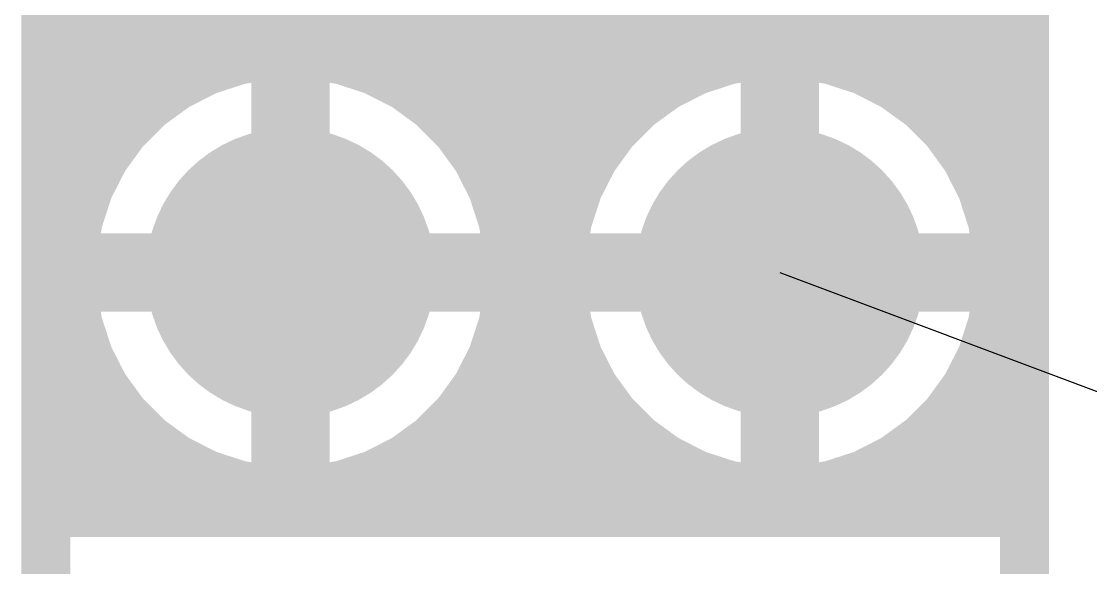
# Model space of a CAD drawing. Extents: x -0.01 to 5.59, y -0.05 to 1.65.
# Drawn here: x 1.995 to 2.2135, y 0.9897 to 1.1013 of the extents above; entities that cross this region are included whole.
import ezdxf

# ---------------------------------------------------------------- set-up
doc = ezdxf.new("R2010")
doc.units = 0
for name, color, linetype in [('1', 22, 'CONTINUOUS'), ('17', 82, 'CONTINUOUS'), ('19', 53, 'CONTINUOUS'), ('21', 253, 'CONTINUOUS'), ('25', 253, 'CONTINUOUS')]:
    doc.layers.add(name, color=color, linetype=linetype)

# ---------------------------------------------------------------- blocks, each defined once
blk = doc.blocks.new('ROUNDP')
at = {"const_width": 0.5}
blk.add_lwpolyline([(0, -0.25, 1), (0, 0.25, 1), (0, -0.25)], format="xyb", dxfattribs=at)

msp = doc.modelspace()

# ---------------------------------------------------------------- linework, layer by layer
at = {"layer": '1', "const_width": 0.008}
for points in [[(2, 1), (2, 1.51)], [(2.2, 1.51), (2.2, 1)], [(2, 1.104), (2.2, 1.104)], [(2, 1.096), (2.2, 1.096)], [(2.046, 1.093436), (2.039807, 1.092456)], [(2.046, 1.054), (2.046, 1.093436)], [(2.054, 1.093436), (2.054, 1.054)], [(2.060193, 1.092456), (2.054, 1.093436)], [(2.146, 1.093436), (2.139807, 1.092456)], [(2.146, 1.054), (2.146, 1.093436)], [(2.154, 1.093436), (2.154, 1.054)], [(2.160193, 1.092456), (2.154, 1.093436)], [(2.039807, 1.092456), (2.033291, 1.090338)], [(2.066709, 1.090338), (2.060193, 1.092456)], [(2.139807, 1.092456), (2.133291, 1.090338)], [(2.166709, 1.090338), (2.160193, 1.092456)], [(2.033291, 1.090338), (2.027187, 1.087228)], [(2.072813, 1.087228), (2.066709, 1.090338)], [(2.133291, 1.090338), (2.127187, 1.087228)], [(2.172813, 1.087228), (2.166709, 1.090338)], [(2, 1.088), (2.028702, 1.088)], [(2.027187, 1.087228), (2.021644, 1.083201)], [(2.046, 1.088), (2.054, 1.088)], [(2.071298, 1.088), (2.128702, 1.088)], [(2.078356, 1.083201), (2.072813, 1.087228)], [(2.127187, 1.087228), (2.121644, 1.083201)], [(2.146, 1.088), (2.154, 1.088)], [(2.171298, 1.088), (2.2, 1.088)], [(2.178356, 1.083201), (2.172813, 1.087228)], [(2.021644, 1.083201), (2.016799, 1.078356)], [(2.083201, 1.078356), (2.078356, 1.083201)], [(2.121644, 1.083201), (2.116799, 1.078356)], [(2.183201, 1.078356), (2.178356, 1.083201)], [(2, 1.08), (2.018443, 1.08)], [(2.046, 1.08), (2.054, 1.08)], [(2.081557, 1.08), (2.118443, 1.08)], [(2.146, 1.08), (2.154, 1.08)], [(2.181557, 1.08), (2.2, 1.08)], [(2.016799, 1.078356), (2.012772, 1.072813)], [(2.087228, 1.072813), (2.083201, 1.078356)], [(2.116799, 1.078356), (2.112772, 1.072813)], [(2.187228, 1.072813), (2.183201, 1.078356)], [(2, 1.072), (2.012358, 1.072)], [(2.012772, 1.072813), (2.009661, 1.066709)], [(2.046, 1.072), (2.054, 1.072)], [(2.090338, 1.066709), (2.087228, 1.072813)], [(2.087642, 1.072), (2.112358, 1.072)], [(2.112772, 1.072813), (2.109661, 1.066709)], [(2.146, 1.072), (2.154, 1.072)], [(2.190338, 1.066709), (2.187228, 1.072813)], [(2.187642, 1.072), (2.2, 1.072)], [(2.009661, 1.066709), (2.007544, 1.060193)], [(2.092456, 1.060193), (2.090338, 1.066709)], [(2.109661, 1.066709), (2.107544, 1.060193)], [(2.192456, 1.060193), (2.190338, 1.066709)], [(2, 1.064), (2.008781, 1.064)], [(2.046, 1.064), (2.054, 1.064)], [(2.091219, 1.064), (2.108781, 1.064)], [(2.146, 1.064), (2.154, 1.064)], [(2.191219, 1.064), (2.2, 1.064)], [(2.007544, 1.060193), (2.006563, 1.054)], [(2.093436, 1.054), (2.092456, 1.060193)], [(2.107544, 1.060193), (2.106563, 1.054)], [(2.193436, 1.054), (2.192456, 1.060193)], [(2, 1.056), (2.00688, 1.056)], [(2.046, 1.056), (2.054, 1.056)], [(2.09312, 1.056), (2.10688, 1.056)], [(2.146, 1.056), (2.154, 1.056)], [(2.19312, 1.056), (2.2, 1.056)], [(2.006563, 1.054), (2.045999, 1.054)], [(2.045999, 1.054), (2.045999, 1.046)], [(2.054, 1.054), (2.046, 1.054)], [(2.054, 1.046), (2.054, 1.054)], [(2.054, 1.054), (2.093436, 1.054)], [(2.106563, 1.054), (2.145999, 1.054)], [(2.145999, 1.054), (2.145999, 1.046)], [(2.154, 1.054), (2.146, 1.054)], [(2.154, 1.046), (2.154, 1.054)], [(2.154, 1.054), (2.193436, 1.054)], [(2, 1.048), (2.045999, 1.048)], [(2.054, 1.048), (2.145999, 1.048)], [(2.154, 1.048), (2.2, 1.048)], [(2.045999, 1.046), (2.006563, 1.046)], [(2.006563, 1.046), (2.007544, 1.039807)], [(2.046, 1.006563), (2.046, 1.045999)], [(2.046, 1.045999), (2.054, 1.045999)], [(2.093436, 1.046), (2.054, 1.046)], [(2.054, 1.045999), (2.054, 1.006563)], [(2.092456, 1.039807), (2.093436, 1.046)], [(2.145999, 1.046), (2.106563, 1.046)], [(2.106563, 1.046), (2.107544, 1.039807)], [(2.146, 1.006563), (2.146, 1.045999)], [(2.146, 1.045999), (2.154, 1.045999)], [(2.193436, 1.046), (2.154, 1.046)], [(2.154, 1.045999), (2.154, 1.006563)], [(2.192456, 1.039807), (2.193436, 1.046)], [(2, 1.04), (2.007514, 1.04)], [(2.007544, 1.039807), (2.009661, 1.033291)], [(2.046, 1.04), (2.054, 1.04)], [(2.090338, 1.033291), (2.092456, 1.039807)], [(2.092486, 1.04), (2.107514, 1.04)], [(2.107544, 1.039807), (2.109661, 1.033291)], [(2.146, 1.04), (2.154, 1.04)], [(2.190338, 1.033291), (2.192456, 1.039807)], [(2.192486, 1.04), (2.2, 1.04)], [(2, 1.032), (2.010319, 1.032)], [(2.009661, 1.033291), (2.012772, 1.027187)], [(2.046, 1.032), (2.054, 1.032)], [(2.087228, 1.027187), (2.090338, 1.033291)], [(2.08968, 1.032), (2.110319, 1.032)], [(2.109661, 1.033291), (2.112772, 1.027187)], [(2.146, 1.032), (2.154, 1.032)], [(2.187228, 1.027187), (2.190338, 1.033291)], [(2.18968, 1.032), (2.2, 1.032)], [(2.012772, 1.027187), (2.016799, 1.021644)], [(2.083201, 1.021644), (2.087228, 1.027187)], [(2.112772, 1.027187), (2.116799, 1.021644)], [(2.183201, 1.021644), (2.187228, 1.027187)], [(2, 1.024), (2.015087, 1.024)], [(2.046, 1.024), (2.054, 1.024)], [(2.084913, 1.024), (2.115087, 1.024)], [(2.146, 1.024), (2.154, 1.024)], [(2.184913, 1.024), (2.2, 1.024)], [(2.016799, 1.021644), (2.021644, 1.016799)], [(2.078356, 1.016799), (2.083201, 1.021644)], [(2.116799, 1.021644), (2.121644, 1.016799)], [(2.178356, 1.016799), (2.183201, 1.021644)], [(2.021644, 1.016799), (2.027187, 1.012772)], [(2.072813, 1.012772), (2.078356, 1.016799)], [(2.121644, 1.016799), (2.127187, 1.012772)], [(2.172813, 1.012772), (2.178356, 1.016799)], [(2, 1.016), (2.022743, 1.016)], [(2.046, 1.016), (2.054, 1.016)], [(2.077256, 1.016), (2.122743, 1.016)], [(2.146, 1.016), (2.154, 1.016)], [(2.177256, 1.016), (2.2, 1.016)], [(2.027187, 1.012772), (2.033291, 1.009661)], [(2.066709, 1.009661), (2.072813, 1.012772)], [(2.127187, 1.012772), (2.133291, 1.009661)], [(2.166709, 1.009661), (2.172813, 1.012772)], [(2, 1.008), (2.038405, 1.008)], [(2.033291, 1.009661), (2.039807, 1.007544)], [(2.046, 1.008), (2.054, 1.008)], [(2.060193, 1.007544), (2.066709, 1.009661)], [(2.061595, 1.008), (2.138405, 1.008)], [(2.133291, 1.009661), (2.139807, 1.007544)], [(2.146, 1.008), (2.154, 1.008)], [(2.160193, 1.007544), (2.166709, 1.009661)], [(2.161595, 1.008), (2.2, 1.008)], [(2.039807, 1.007544), (2.046, 1.006563)], [(2.054, 1.006563), (2.060193, 1.007544)], [(2.139807, 1.007544), (2.146, 1.006563)], [(2.154, 1.006563), (2.160193, 1.007544)], [(2.2, 1), (2, 1)], [(2, 1), (2.2, 1)]]:
    msp.add_lwpolyline(points, dxfattribs=at)
at = {"layer": '1', "const_width": 0.004}
for points in [[(2, 1.106, 1), (2, 1.102)], [(2.2, 1.102, 1), (2.2, 1.106)], [(2, 1.098, 1), (2, 1.094)], [(2.2, 1.094, 1), (2.2, 1.098)], [(2.048, 1.093436, 1), (2.044, 1.093436)], [(2.046313, 1.091461, 1), (2.045687, 1.095412)], [(2.054313, 1.095412, 1), (2.053687, 1.091461)], [(2.056, 1.093436, 1), (2.052, 1.093436)], [(2.148, 1.093436, 1), (2.144, 1.093436)], [(2.146313, 1.091461, 1), (2.145687, 1.095412)], [(2.154313, 1.095412, 1), (2.153687, 1.091461)], [(2.156, 1.093436, 1), (2.152, 1.093436)], [(2.039494, 1.094431, 1), (2.04012, 1.09048)], [(2.040425, 1.090553, 1), (2.039189, 1.094358)], [(2.060811, 1.094358, 1), (2.059575, 1.090553)], [(2.05988, 1.09048, 1), (2.060506, 1.094431)], [(2.139494, 1.094431, 1), (2.14012, 1.09048)], [(2.140425, 1.090553, 1), (2.139189, 1.094358)], [(2.160811, 1.094358, 1), (2.159575, 1.090553)], [(2.15988, 1.09048, 1), (2.160506, 1.094431)], [(2.032673, 1.092241, 1), (2.033909, 1.088436)], [(2.034199, 1.088556, 1), (2.032383, 1.09212)], [(2.067617, 1.09212, 1), (2.065801, 1.088556)], [(2.066091, 1.088436, 1), (2.067327, 1.092241)], [(2.132673, 1.092241, 1), (2.133909, 1.088436)], [(2.134199, 1.088556, 1), (2.132383, 1.09212)], [(2.167617, 1.09212, 1), (2.165801, 1.088556)], [(2.166091, 1.088436, 1), (2.167327, 1.092241)], [(2, 1.09, 1), (2, 1.086)], [(2.026279, 1.08901, 1), (2.028095, 1.085446)], [(2.028362, 1.08561, 1), (2.026011, 1.088846)], [(2.028702, 1.086, 1), (2.028702, 1.09)], [(2.046, 1.09, 1), (2.046, 1.086)], [(2.054, 1.086, 1), (2.054, 1.09)], [(2.071298, 1.09, 1), (2.071298, 1.086)], [(2.073989, 1.088846, 1), (2.071638, 1.08561)], [(2.071905, 1.085446, 1), (2.073721, 1.08901)], [(2.126279, 1.08901, 1), (2.128095, 1.085446)], [(2.128362, 1.08561, 1), (2.126011, 1.088846)], [(2.128702, 1.086, 1), (2.128702, 1.09)], [(2.146, 1.09, 1), (2.146, 1.086)], [(2.154, 1.086, 1), (2.154, 1.09)], [(2.171298, 1.09, 1), (2.171298, 1.086)], [(2.173989, 1.088846, 1), (2.171638, 1.08561)], [(2.171905, 1.085446, 1), (2.173721, 1.08901)], [(2.2, 1.086, 1), (2.2, 1.09)], [(2.020468, 1.084819, 1), (2.022819, 1.081583)], [(2.023058, 1.081787, 1), (2.020229, 1.084615)], [(2.07977, 1.084615, 1), (2.076942, 1.081787)], [(2.077181, 1.081583, 1), (2.079532, 1.084819)], [(2.120468, 1.084819, 1), (2.122819, 1.081583)], [(2.123058, 1.081787, 1), (2.120229, 1.084615)], [(2.17977, 1.084615, 1), (2.176942, 1.081787)], [(2.177181, 1.081583, 1), (2.179532, 1.084819)], [(2, 1.082, 1), (2, 1.078)], [(2.018443, 1.078, 1), (2.018443, 1.082)], [(2.046, 1.082, 1), (2.046, 1.078)], [(2.054, 1.078, 1), (2.054, 1.082)], [(2.081557, 1.082, 1), (2.081557, 1.078)], [(2.118443, 1.078, 1), (2.118443, 1.082)], [(2.146, 1.082, 1), (2.146, 1.078)], [(2.154, 1.078, 1), (2.154, 1.082)], [(2.181557, 1.082, 1), (2.181557, 1.078)], [(2.2, 1.078, 1), (2.2, 1.082)], [(2.015385, 1.07977, 1), (2.018213, 1.076942)], [(2.018417, 1.077181, 1), (2.015181, 1.079532)], [(2.084819, 1.079532, 1), (2.081583, 1.077181)], [(2.081787, 1.076942, 1), (2.084615, 1.07977)], [(2.115385, 1.07977, 1), (2.118213, 1.076942)], [(2.118417, 1.077181, 1), (2.115181, 1.079532)], [(2.184819, 1.079532, 1), (2.181583, 1.077181)], [(2.181787, 1.076942, 1), (2.184615, 1.07977)], [(2, 1.074, 1), (2, 1.07)], [(2.011154, 1.073989, 1), (2.01439, 1.071638)], [(2.014554, 1.071905, 1), (2.01099, 1.073721)], [(2.012358, 1.07, 1), (2.012358, 1.074)], [(2.046, 1.074, 1), (2.046, 1.07)], [(2.054, 1.07, 1), (2.054, 1.074)], [(2.08901, 1.073721, 1), (2.085446, 1.071905)], [(2.08561, 1.071638, 1), (2.088846, 1.073989)], [(2.087642, 1.074, 1), (2.087642, 1.07)], [(2.111154, 1.073989, 1), (2.11439, 1.071638)], [(2.114554, 1.071905, 1), (2.11099, 1.073721)], [(2.112358, 1.07, 1), (2.112358, 1.074)], [(2.146, 1.074, 1), (2.146, 1.07)], [(2.154, 1.07, 1), (2.154, 1.074)], [(2.18901, 1.073721, 1), (2.185446, 1.071905)], [(2.18561, 1.071638, 1), (2.188846, 1.073989)], [(2.187642, 1.074, 1), (2.187642, 1.07)], [(2.2, 1.07, 1), (2.2, 1.074)], [(2.011564, 1.066091, 1), (2.007759, 1.067327)], [(2.092241, 1.067327, 1), (2.088436, 1.066091)], [(2.111564, 1.066091, 1), (2.107759, 1.067327)], [(2.192241, 1.067327, 1), (2.188436, 1.066091)], [(2.007879, 1.067617, 1), (2.011443, 1.065801)], [(2.088556, 1.065801, 1), (2.09212, 1.067617)], [(2.107879, 1.067617, 1), (2.111443, 1.065801)], [(2.188556, 1.065801, 1), (2.19212, 1.067617)], [(2, 1.066, 1), (2, 1.062)], [(2.008781, 1.062, 1), (2.008781, 1.066)], [(2.046, 1.066, 1), (2.046, 1.062)], [(2.054, 1.062, 1), (2.054, 1.066)], [(2.091219, 1.066, 1), (2.091219, 1.062)], [(2.108781, 1.062, 1), (2.108781, 1.066)], [(2.146, 1.066, 1), (2.146, 1.062)], [(2.154, 1.062, 1), (2.154, 1.066)], [(2.191219, 1.066, 1), (2.191219, 1.062)], [(2.2, 1.062, 1), (2.2, 1.066)], [(2.00952, 1.05988, 1), (2.005569, 1.060506)], [(2.094431, 1.060506, 1), (2.09048, 1.05988)], [(2.10952, 1.05988, 1), (2.105569, 1.060506)], [(2.194431, 1.060506, 1), (2.19048, 1.05988)], [(2.005642, 1.060811, 1), (2.009446, 1.059575)], [(2.090553, 1.059575, 1), (2.094358, 1.060811)], [(2.105642, 1.060811, 1), (2.109446, 1.059575)], [(2.190553, 1.059575, 1), (2.194358, 1.060811)], [(2, 1.058, 1), (2, 1.054)], [(2.00688, 1.054, 1), (2.00688, 1.058)], [(2.046, 1.058, 1), (2.046, 1.054)], [(2.054, 1.054, 1), (2.054, 1.058)], [(2.09312, 1.058, 1), (2.09312, 1.054)], [(2.10688, 1.054, 1), (2.10688, 1.058)], [(2.146, 1.058, 1), (2.146, 1.054)], [(2.154, 1.054, 1), (2.154, 1.058)], [(2.19312, 1.058, 1), (2.19312, 1.054)], [(2.2, 1.054, 1), (2.2, 1.058)], [(2.006563, 1.056, 1), (2.006563, 1.052)], [(2.047999, 1.054, 1), (2.043999, 1.054)], [(2.046, 1.056, 1), (2.046, 1.052)], [(2.045999, 1.052, 1), (2.045999, 1.056)], [(2.056, 1.054, 1), (2.052, 1.054)], [(2.054, 1.056, 1), (2.054, 1.052)], [(2.054, 1.052, 1), (2.054, 1.056)], [(2.093436, 1.052, 1), (2.093436, 1.056)], [(2.106563, 1.056, 1), (2.106563, 1.052)], [(2.147999, 1.054, 1), (2.143999, 1.054)], [(2.146, 1.056, 1), (2.146, 1.052)], [(2.145999, 1.052, 1), (2.145999, 1.056)], [(2.156, 1.054, 1), (2.152, 1.054)], [(2.154, 1.056, 1), (2.154, 1.052)], [(2.154, 1.052, 1), (2.154, 1.056)], [(2.193436, 1.052, 1), (2.193436, 1.056)], [(2.004588, 1.054313, 1), (2.008539, 1.053687)], [(2.044, 1.054, 1), (2.048, 1.054)], [(2.052, 1.054, 1), (2.056, 1.054)], [(2.091461, 1.053687, 1), (2.095412, 1.054313)], [(2.104588, 1.054313, 1), (2.108539, 1.053687)], [(2.144, 1.054, 1), (2.148, 1.054)], [(2.152, 1.054, 1), (2.156, 1.054)], [(2.191461, 1.053687, 1), (2.195412, 1.054313)], [(2, 1.05, 1), (2, 1.046)], [(2.045999, 1.046, 1), (2.045999, 1.05)], [(2.054, 1.05, 1), (2.054, 1.046)], [(2.145999, 1.046, 1), (2.145999, 1.05)], [(2.154, 1.05, 1), (2.154, 1.046)], [(2.2, 1.046, 1), (2.2, 1.05)], [(2.006563, 1.048, 1), (2.006563, 1.044)], [(2.008539, 1.046313, 1), (2.004588, 1.045687)], [(2.048, 1.045999, 1), (2.044, 1.045999)], [(2.046, 1.047999, 1), (2.046, 1.043999)], [(2.045999, 1.044, 1), (2.045999, 1.048)], [(2.054, 1.048, 1), (2.054, 1.044)], [(2.056, 1.045999, 1), (2.052, 1.045999)], [(2.054, 1.043999, 1), (2.054, 1.047999)], [(2.095412, 1.045687, 1), (2.091461, 1.046313)], [(2.093436, 1.044, 1), (2.093436, 1.048)], [(2.106563, 1.048, 1), (2.106563, 1.044)], [(2.108539, 1.046313, 1), (2.104588, 1.045687)], [(2.148, 1.045999, 1), (2.144, 1.045999)], [(2.146, 1.047999, 1), (2.146, 1.043999)], [(2.145999, 1.044, 1), (2.145999, 1.048)], [(2.154, 1.048, 1), (2.154, 1.044)], [(2.156, 1.045999, 1), (2.152, 1.045999)], [(2.154, 1.043999, 1), (2.154, 1.047999)], [(2.195412, 1.045687, 1), (2.191461, 1.046313)], [(2.193436, 1.044, 1), (2.193436, 1.048)], [(2.043999, 1.046, 1), (2.047999, 1.046)], [(2.052, 1.046, 1), (2.056, 1.046)], [(2.143999, 1.046, 1), (2.147999, 1.046)], [(2.152, 1.046, 1), (2.156, 1.046)], [(2, 1.042, 1), (2, 1.038)], [(2.009446, 1.040425, 1), (2.005642, 1.039189)], [(2.007514, 1.038, 1), (2.007514, 1.042)], [(2.046, 1.042, 1), (2.046, 1.038)], [(2.054, 1.038, 1), (2.054, 1.042)], [(2.092486, 1.042, 1), (2.092486, 1.038)], [(2.094358, 1.039189, 1), (2.090553, 1.040425)], [(2.109446, 1.040425, 1), (2.105642, 1.039189)], [(2.107514, 1.038, 1), (2.107514, 1.042)], [(2.146, 1.042, 1), (2.146, 1.038)], [(2.154, 1.038, 1), (2.154, 1.042)], [(2.192486, 1.042, 1), (2.192486, 1.038)], [(2.194358, 1.039189, 1), (2.190553, 1.040425)], [(2.2, 1.038, 1), (2.2, 1.042)], [(2.005569, 1.039494, 1), (2.00952, 1.04012)], [(2.09048, 1.04012, 1), (2.094431, 1.039494)], [(2.105569, 1.039494, 1), (2.10952, 1.04012)], [(2.19048, 1.04012, 1), (2.194431, 1.039494)], [(2, 1.034, 1), (2, 1.03)], [(2.011443, 1.034199, 1), (2.007879, 1.032383)], [(2.007759, 1.032673, 1), (2.011564, 1.033909)], [(2.010319, 1.03, 1), (2.010319, 1.034)], [(2.046, 1.034, 1), (2.046, 1.03)], [(2.054, 1.03, 1), (2.054, 1.034)], [(2.08968, 1.034, 1), (2.08968, 1.03)], [(2.088436, 1.033909, 1), (2.092241, 1.032673)], [(2.09212, 1.032383, 1), (2.088556, 1.034199)], [(2.111443, 1.034199, 1), (2.107879, 1.032383)], [(2.107759, 1.032673, 1), (2.111564, 1.033909)], [(2.110319, 1.03, 1), (2.110319, 1.034)], [(2.146, 1.034, 1), (2.146, 1.03)], [(2.154, 1.03, 1), (2.154, 1.034)], [(2.18968, 1.034, 1), (2.18968, 1.03)], [(2.188436, 1.033909, 1), (2.192241, 1.032673)], [(2.19212, 1.032383, 1), (2.188556, 1.034199)], [(2.2, 1.03, 1), (2.2, 1.034)], [(2.01439, 1.028362, 1), (2.011154, 1.026011)], [(2.01099, 1.026279, 1), (2.014554, 1.028095)], [(2.085446, 1.028095, 1), (2.08901, 1.026279)], [(2.088846, 1.026011, 1), (2.08561, 1.028362)], [(2.11439, 1.028362, 1), (2.111154, 1.026011)], [(2.11099, 1.026279, 1), (2.114554, 1.028095)], [(2.185446, 1.028095, 1), (2.18901, 1.026279)], [(2.188846, 1.026011, 1), (2.18561, 1.028362)], [(2, 1.026, 1), (2, 1.022)], [(2.015087, 1.022, 1), (2.015087, 1.026)], [(2.046, 1.026, 1), (2.046, 1.022)], [(2.054, 1.022, 1), (2.054, 1.026)], [(2.084913, 1.026, 1), (2.084913, 1.022)], [(2.115087, 1.022, 1), (2.115087, 1.026)], [(2.146, 1.026, 1), (2.146, 1.022)], [(2.154, 1.022, 1), (2.154, 1.026)], [(2.184913, 1.026, 1), (2.184913, 1.022)], [(2.2, 1.022, 1), (2.2, 1.026)], [(2.018213, 1.023058, 1), (2.015385, 1.020229)], [(2.015181, 1.020468, 1), (2.018417, 1.022819)], [(2.081583, 1.022819, 1), (2.084819, 1.020468)], [(2.084615, 1.020229, 1), (2.081787, 1.023058)], [(2.118213, 1.023058, 1), (2.115385, 1.020229)], [(2.115181, 1.020468, 1), (2.118417, 1.022819)], [(2.181583, 1.022819, 1), (2.184819, 1.020468)], [(2.184615, 1.020229, 1), (2.181787, 1.023058)], [(2.022819, 1.018417, 1), (2.020468, 1.015181)], [(2.079532, 1.015181, 1), (2.077181, 1.018417)], [(2.122819, 1.018417, 1), (2.120468, 1.015181)], [(2.179532, 1.015181, 1), (2.177181, 1.018417)], [(2, 1.018, 1), (2, 1.014)], [(2.020229, 1.015385, 1), (2.023058, 1.018213)], [(2.022743, 1.014, 1), (2.022743, 1.018)], [(2.046, 1.018, 1), (2.046, 1.014)], [(2.054, 1.014, 1), (2.054, 1.018)], [(2.077256, 1.018, 1), (2.077256, 1.014)], [(2.076942, 1.018213, 1), (2.07977, 1.015385)], [(2.120229, 1.015385, 1), (2.123058, 1.018213)], [(2.122743, 1.014, 1), (2.122743, 1.018)], [(2.146, 1.018, 1), (2.146, 1.014)], [(2.154, 1.014, 1), (2.154, 1.018)], [(2.177256, 1.018, 1), (2.177256, 1.014)], [(2.176942, 1.018213, 1), (2.17977, 1.015385)], [(2.2, 1.014, 1), (2.2, 1.018)], [(2.028095, 1.014554, 1), (2.026279, 1.01099)], [(2.026011, 1.011154, 1), (2.028362, 1.01439)], [(2.071638, 1.01439, 1), (2.073989, 1.011154)], [(2.073721, 1.01099, 1), (2.071905, 1.014554)], [(2.128095, 1.014554, 1), (2.126279, 1.01099)], [(2.126011, 1.011154, 1), (2.128362, 1.01439)], [(2.171638, 1.01439, 1), (2.173989, 1.011154)], [(2.173721, 1.01099, 1), (2.171905, 1.014554)], [(2, 1.01, 1), (2, 1.006)], [(2.033909, 1.011564, 1), (2.032673, 1.007759)], [(2.032383, 1.007879, 1), (2.034199, 1.011443)], [(2.038405, 1.006, 1), (2.038405, 1.01)], [(2.046, 1.01, 1), (2.046, 1.006)], [(2.054, 1.006, 1), (2.054, 1.01)], [(2.061595, 1.01, 1), (2.061595, 1.006)], [(2.065801, 1.011443, 1), (2.067617, 1.007879)], [(2.067327, 1.007759, 1), (2.066091, 1.011564)], [(2.133909, 1.011564, 1), (2.132673, 1.007759)], [(2.132383, 1.007879, 1), (2.134199, 1.011443)], [(2.138405, 1.006, 1), (2.138405, 1.01)], [(2.146, 1.01, 1), (2.146, 1.006)], [(2.154, 1.006, 1), (2.154, 1.01)], [(2.161595, 1.01, 1), (2.161595, 1.006)], [(2.165801, 1.011443, 1), (2.167617, 1.007879)], [(2.167327, 1.007759, 1), (2.166091, 1.011564)], [(2.2, 1.006, 1), (2.2, 1.01)], [(2.04012, 1.00952, 1), (2.039494, 1.005569)], [(2.039189, 1.005642, 1), (2.040425, 1.009446)], [(2.045687, 1.004588, 1), (2.046313, 1.008539)], [(2.053687, 1.008539, 1), (2.054313, 1.004588)], [(2.059575, 1.009446, 1), (2.060811, 1.005642)], [(2.060506, 1.005569, 1), (2.05988, 1.00952)], [(2.14012, 1.00952, 1), (2.139494, 1.005569)], [(2.139189, 1.005642, 1), (2.140425, 1.009446)], [(2.145687, 1.004588, 1), (2.146313, 1.008539)], [(2.153687, 1.008539, 1), (2.154313, 1.004588)], [(2.159575, 1.009446, 1), (2.160811, 1.005642)], [(2.160506, 1.005569, 1), (2.15988, 1.00952)], [(2.044, 1.006563, 1), (2.048, 1.006563)], [(2.052, 1.006563, 1), (2.056, 1.006563)], [(2.144, 1.006563, 1), (2.148, 1.006563)], [(2.152, 1.006563, 1), (2.156, 1.006563)], [(2, 1.002, 1), (2, 0.998)], [(2, 1.002, 1), (2, 0.998)], [(2.2, 0.998, 1), (2.2, 1.002)], [(2.2, 0.998, 1), (2.2, 1.002)], [(1.998, 1, 1), (2.002, 1)], [(2.198, 1, 1), (2.202, 1)]]:
    msp.add_lwpolyline(points, format="xyb", dxfattribs=at)
at = {"layer": '19'}
msp.add_line((2.15, 1.05), (3.35, 0.6), dxfattribs=at)
at = {"layer": '21', "const_width": 0.005}
for points in [[(2, 1.51), (2, 0.09)], [(2.2, 1.51), (2.2, 0.09)]]:
    msp.add_lwpolyline(points, dxfattribs=at)
at = {"layer": '25', "const_width": 0.01}
for points in [[(2, 1.51), (2, 0.09)], [(2.2, 0.09), (2.2, 1.51)]]:
    msp.add_lwpolyline(points, dxfattribs=at)

# ---------------------------------------------------------------- block references
at = {"layer": '17', "xscale": 0.059055, "yscale": 0.059055}
for p in [(2.05, 1.05), (2.05, 1.05), (2.15, 1.05), (2.15, 1.05)]:
    msp.add_blockref('ROUNDP', p, dxfattribs=at)

doc.saveas('drawing.dxf')
